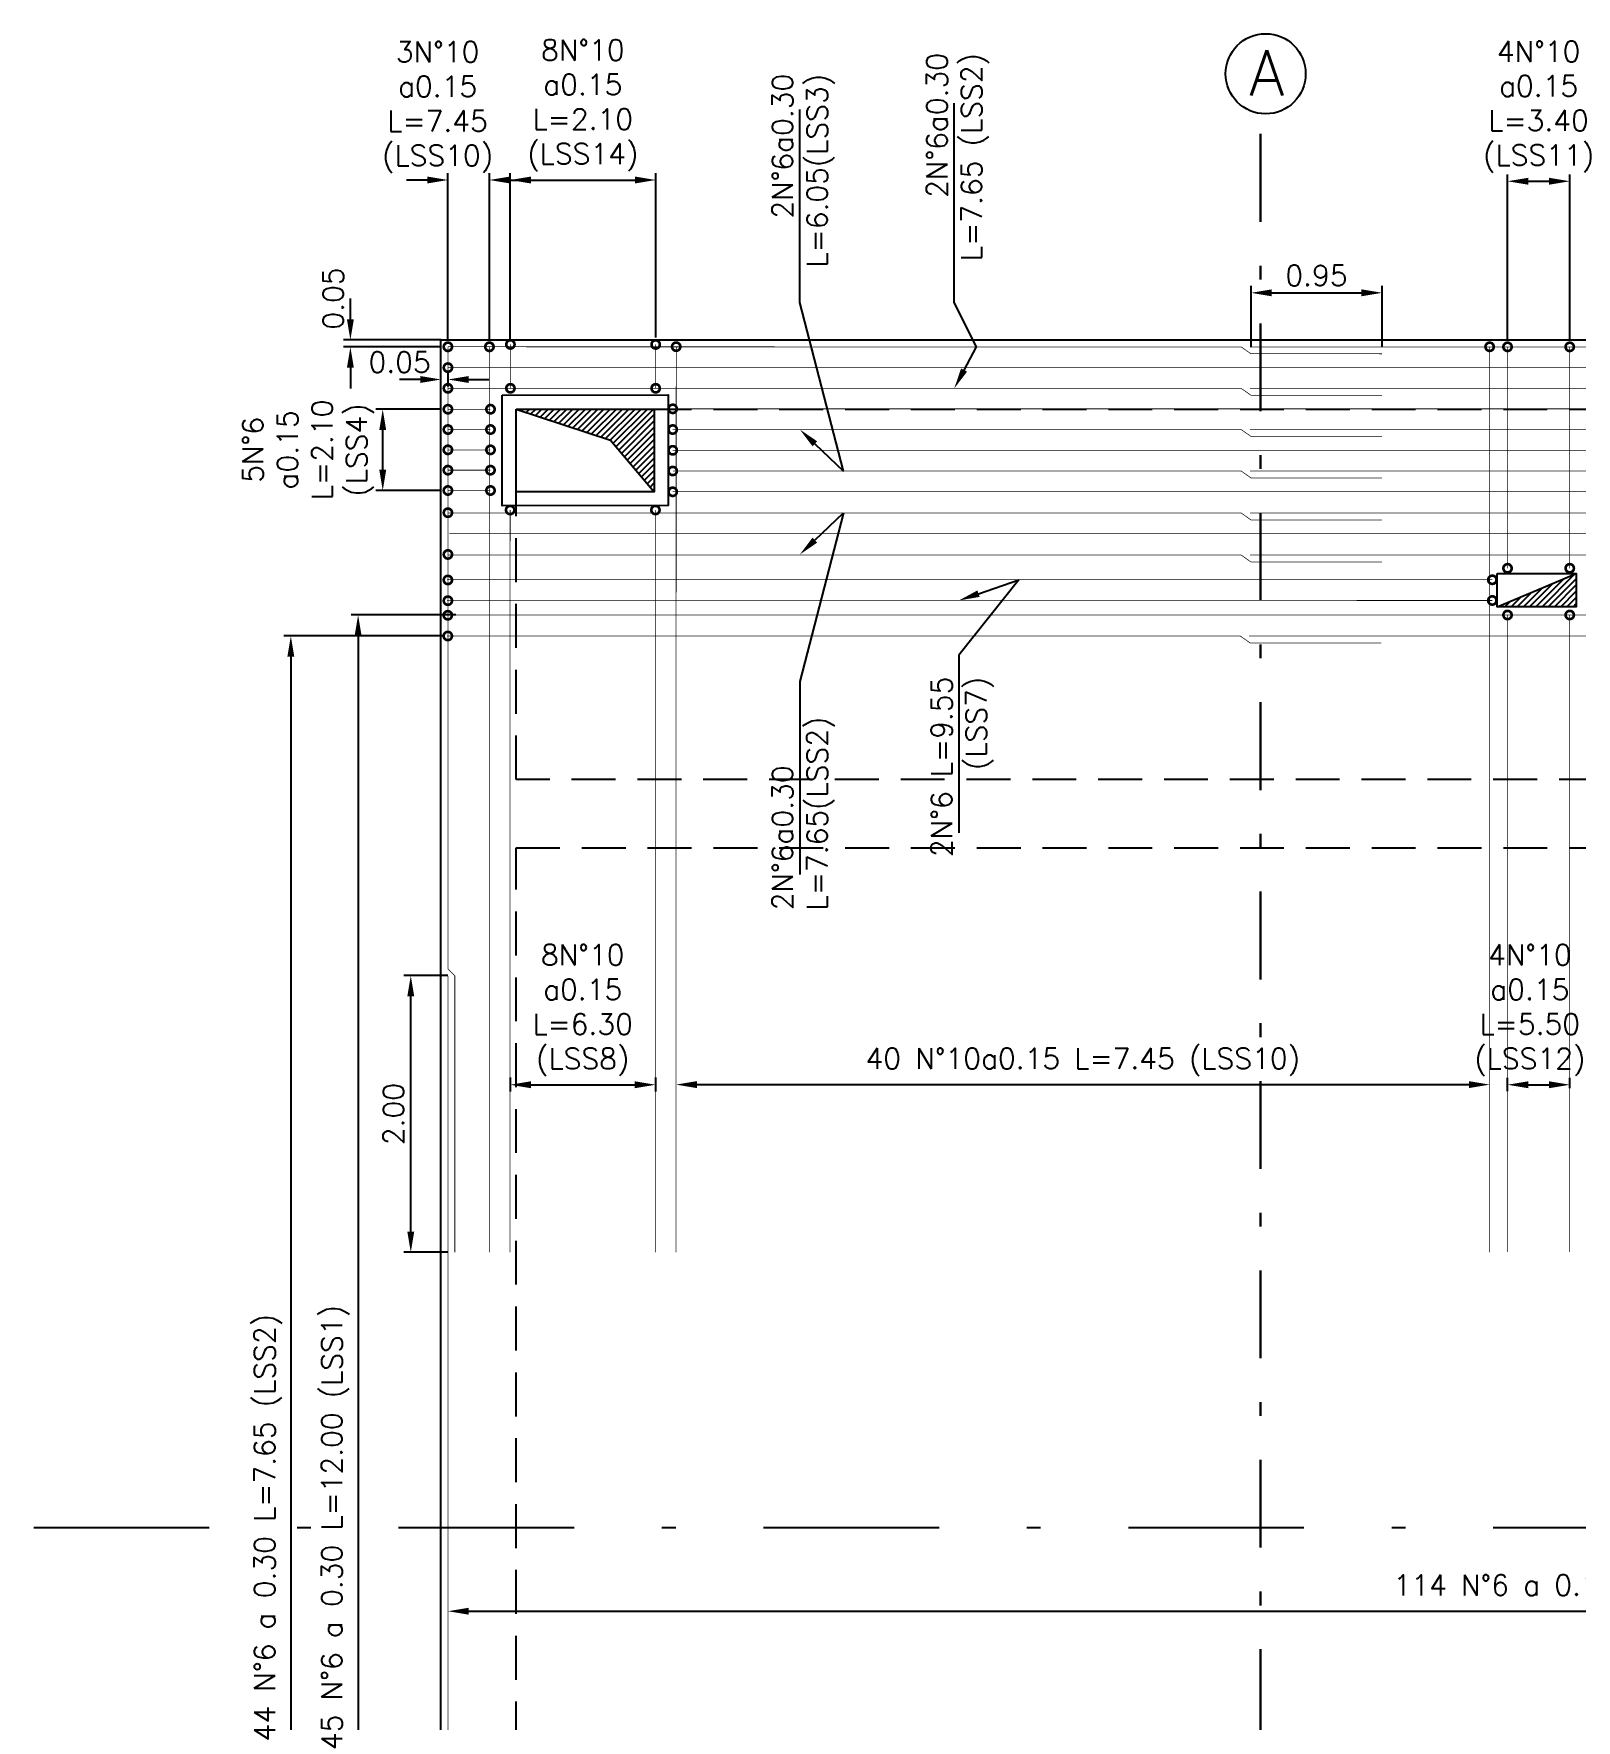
# Model space of a CAD drawing. Header units: metres. Extents: x 1080427 to 1081241, y 976768 to 977191.
# Drawn here: x 1080657.62 to 1080668.78, y 977038.03 to 977050.22 of the extents above; entities that cross this region are included whole.
import ezdxf
from ezdxf import colors
from ezdxf.entities.mleader import LeaderData, LeaderLine
from ezdxf.math import Vec2, Vec3

# ---------------------------------------------------------------- set-up
doc = ezdxf.new("R2010")
doc.units = ezdxf.units.M
doc.header["$LTSCALE"] = 25.4
doc.linetypes.add('DASHDOT', pattern=[1, 0.5, -0.25, 0, -0.25])
doc.linetypes.add('HIDDEN', pattern=[0.375, 0.25, -0.125])
for name, color, linetype in [('CIRCULOCONTRAP', 130, 'Continuous'), ('CONTRAPESO', 3, 'Continuous'), ('DIMCONTRAPESO', 1, 'Continuous'), ('EJE PUENTE', 41, 'DASHDOT'), ('PROY', 9, 'HIDDEN'), ('R175COTR', 7, 'Continuous'), ('REF', 6, 'Continuous')]:
    doc.layers.add(name, color=color, linetype=linetype)
for name, color, linetype, lineweight in [('COTA', 1, 'Continuous', 30), ('COTACIM', 20, 'Continuous', 5), ('EJECONTRAPESO', 41, 'DASHDOT', 30)]:
    doc.layers.add(name, color=color, linetype=linetype, lineweight=lineweight)
doc.styles.add('romans', font='romans.shx')
doc.dimstyles.new('Copy 75', dxfattribs={"dimtxt": 0.15, "dimasz": 0.15, "dimexe": 0.05, "dimexo": 0.05, "dimgap": 0.05, "dimtad": 1, "dimzin": 0, "dimdsep": 46, "dimtxsty": 'romans', "dimcen": 0.002, "dimclrd": 1, "dimclre": 1, "dimclrt": 3, "dimadec": 4, "dimazin": 0, "dimtfac": 1, "dimtofl": 0, "dimtmove": 1, "dimatfit": 3, "dimfxl": 1, "dimtolj": 1, "dimtzin": 0, "dimarcsym": 1})

# ---------------------------------------------------------------- blocks, each defined once
blk = doc.blocks.new('*D637')
at = {"layer": 'Defpoints', "color": 0, "transparency": 16777216}
for p in [(1080660.629, 977045.868), (1080659.484, 977032.97), (1080660.62, 977032.97)]:
    blk.add_point(p, dxfattribs=at)
at = {"layer": 'DIMCONTRAPESO', "color": 1, "lineweight": -2, "transparency": 16777216}
for p, q in [((1080660.579, 977045.868), (1080659.434, 977045.868)), ((1080659.484, 977045.718), (1080659.484, 977033.12)), ((1080660.57, 977032.97), (1080659.434, 977032.97))]:
    blk.add_line(p, q, dxfattribs=at)
at = {"layer": 'DIMCONTRAPESO', "color": 1, "transparency": 16777216}
for points in [[(1080659.459, 977045.718), (1080659.509, 977045.718), (1080659.484, 977045.868)], [(1080659.459, 977033.12), (1080659.509, 977033.12), (1080659.484, 977032.97)]]:
    blk.add_solid(points, dxfattribs=at)
at = {"layer": 'DIMCONTRAPESO', "color": 3, "transparency": 16777216, "insert": (1080659.32, 977039.419), "char_height": 0.15, "attachment_point": 5, "rotation": 90, "style": 'romans'}
blk.add_mtext('\\A1;44 N°6 a 0.30 L=7.65 (LSS2)', dxfattribs=at)
blk = doc.blocks.new('*D638')
at = {"layer": 'Defpoints', "color": 0, "transparency": 16777216}
for p in [(1080660.728, 977046.02), (1080659.971, 977032.82), (1080660.62, 977032.82)]:
    blk.add_point(p, dxfattribs=at)
at = {"layer": 'DIMCONTRAPESO', "color": 1, "lineweight": -2, "transparency": 16777216}
for p, q in [((1080660.678, 977046.02), (1080659.921, 977046.02)), ((1080659.971, 977045.87), (1080659.971, 977032.97)), ((1080660.57, 977032.82), (1080659.921, 977032.82))]:
    blk.add_line(p, q, dxfattribs=at)
at = {"layer": 'DIMCONTRAPESO', "color": 1, "transparency": 16777216}
for points in [[(1080659.946, 977045.87), (1080659.996, 977045.87), (1080659.971, 977046.02)], [(1080659.946, 977032.97), (1080659.996, 977032.97), (1080659.971, 977032.82)]]:
    blk.add_solid(points, dxfattribs=at)
at = {"layer": 'DIMCONTRAPESO', "color": 3, "transparency": 16777216, "insert": (1080659.806, 977039.42), "char_height": 0.15, "attachment_point": 5, "rotation": 90, "style": 'romans'}
blk.add_mtext('\\A1;45 N°6 a 0.30 L=12.00 (LSS1)', dxfattribs=at)
blk = doc.blocks.new('*D641')
at = {"layer": 'Defpoints', "color": 0, "transparency": 16777216}
for p in [(1080660.621, 977038.814), (1080677.523, 977038.814), (1080677.523, 977038.814)]:
    blk.add_point(p, dxfattribs=at)
at = {"layer": 'DIMCONTRAPESO', "color": 1, "lineweight": -2, "transparency": 16777216}
for p, q in [((1080660.771, 977038.814), (1080677.373, 977038.814)), ((1080660.621, 977038.764), (1080660.621, 977038.764))]:
    blk.add_line(p, q, dxfattribs=at)
at = {"layer": 'DIMCONTRAPESO', "color": 1, "transparency": 16777216}
for points in [[(1080660.771, 977038.839), (1080660.771, 977038.789), (1080660.621, 977038.814)], [(1080677.373, 977038.839), (1080677.373, 977038.789), (1080677.523, 977038.814)]]:
    blk.add_solid(points, dxfattribs=at)
at = {"layer": 'DIMCONTRAPESO', "color": 3, "transparency": 16777216, "insert": (1080669.072, 977038.978), "char_height": 0.15, "attachment_point": 5, "style": 'romans'}
blk.add_mtext('\\A1;114 N°6 a 0.15 L=8.00 (LSS9)', dxfattribs=at)
blk = doc.blocks.new('*D675')
at = {"layer": 'Defpoints', "color": 0, "transparency": 16777216}
for p in [(1080660.571, 977047.723), (1080660.571, 977047.723), (1080660.621, 977047.822)]:
    blk.add_point(p, dxfattribs=at)
at = {"layer": 'DIMCONTRAPESO', "color": 1, "lineweight": -2, "transparency": 16777216}
for p, q in [((1080660.421, 977047.723), (1080660.271, 977047.723)), ((1080660.621, 977047.772), (1080660.621, 977047.673)), ((1080660.771, 977047.723), (1080660.921, 977047.723))]:
    blk.add_line(p, q, dxfattribs=at)
at = {"layer": 'DIMCONTRAPESO', "color": 1, "transparency": 16777216}
for points in [[(1080660.421, 977047.748), (1080660.421, 977047.698), (1080660.571, 977047.723)], [(1080660.771, 977047.748), (1080660.771, 977047.698), (1080660.621, 977047.723)]]:
    blk.add_solid(points, dxfattribs=at)
at = {"layer": 'DIMCONTRAPESO', "color": 3, "transparency": 16777216, "insert": (1080660.271, 977047.848), "char_height": 0.15, "attachment_point": 5, "style": 'romans'}
blk.add_mtext('\\A1;0.05', dxfattribs=at)
blk = doc.blocks.new('*D677')
at = {"layer": 'Defpoints', "color": 0, "transparency": 16777216}
for p in [(1080660.352, 977043.411), (1080660.671, 977043.411), (1080660.671, 977041.41)]:
    blk.add_point(p, dxfattribs=at)
at = {"layer": 'DIMCONTRAPESO', "color": 1, "lineweight": -2, "transparency": 16777216}
for p, q in [((1080660.621, 977043.411), (1080660.302, 977043.411)), ((1080660.352, 977041.56), (1080660.352, 977043.261)), ((1080660.621, 977041.41), (1080660.302, 977041.41))]:
    blk.add_line(p, q, dxfattribs=at)
at = {"layer": 'DIMCONTRAPESO', "color": 1, "transparency": 16777216}
for points in [[(1080660.327, 977043.261), (1080660.377, 977043.261), (1080660.352, 977043.411)], [(1080660.327, 977041.56), (1080660.377, 977041.56), (1080660.352, 977041.41)]]:
    blk.add_solid(points, dxfattribs=at)
at = {"layer": 'DIMCONTRAPESO', "color": 3, "transparency": 16777216, "insert": (1080660.227, 977042.41), "char_height": 0.15, "attachment_point": 5, "rotation": 90, "style": 'romans'}
blk.add_mtext('\\A1;2.00', dxfattribs=at)
blk = doc.blocks.new('*D664')
at = {"layer": 'Defpoints', "color": 0, "transparency": 16777216}
for p in [(1080659.915, 977047.959), (1080660.621, 977048.009), (1080660.621, 977047.959)]:
    blk.add_point(p, dxfattribs=at)
at = {"layer": 'DIMCONTRAPESO', "color": 1, "lineweight": -2, "transparency": 16777216}
for p, q in [((1080659.915, 977048.159), (1080659.915, 977048.309)), ((1080660.571, 977048.009), (1080659.865, 977048.009)), ((1080660.571, 977047.959), (1080659.865, 977047.959)), ((1080659.915, 977047.809), (1080659.915, 977047.659))]:
    blk.add_line(p, q, dxfattribs=at)
at = {"layer": 'DIMCONTRAPESO', "color": 1, "transparency": 16777216}
for points in [[(1080659.89, 977048.159), (1080659.94, 977048.159), (1080659.915, 977048.009)], [(1080659.89, 977047.809), (1080659.94, 977047.809), (1080659.915, 977047.959)]]:
    blk.add_solid(points, dxfattribs=at)
at = {"layer": 'DIMCONTRAPESO', "color": 3, "transparency": 16777216, "insert": (1080659.79, 977048.309), "char_height": 0.15, "attachment_point": 5, "rotation": 90, "style": 'romans'}
blk.add_mtext('\\A1;0.05', dxfattribs=at)
blk = doc.blocks.new('*D665')
at = {"layer": 'Defpoints', "color": 0, "transparency": 16777216}
for p in [(1080662.124, 977049.166), (1080661.071, 977047.959), (1080662.124, 977047.977)]:
    blk.add_point(p, dxfattribs=at)
at = {"layer": 'DIMCONTRAPESO', "color": 1, "lineweight": -2, "transparency": 16777216}
for p, q in [((1080661.071, 977048.009), (1080661.071, 977049.216)), ((1080661.221, 977049.166), (1080661.974, 977049.166)), ((1080662.124, 977048.027), (1080662.124, 977049.216))]:
    blk.add_line(p, q, dxfattribs=at)
at = {"layer": 'DIMCONTRAPESO', "color": 1, "transparency": 16777216}
for points in [[(1080661.221, 977049.191), (1080661.221, 977049.141), (1080661.071, 977049.166)], [(1080661.974, 977049.191), (1080661.974, 977049.141), (1080662.124, 977049.166)]]:
    blk.add_solid(points, dxfattribs=at)
at = {"layer": 'DIMCONTRAPESO', "color": 3, "transparency": 16777216, "insert": (1080661.597, 977049.706), "char_height": 0.15, "attachment_point": 5, "style": 'romans'}
blk.add_mtext('\\A1;8N°10\\Pa0.15\\PL=2.10\\P(LSS14)', dxfattribs=at)
blk = doc.blocks.new('*D681')
at = {"layer": 'Defpoints', "color": 0, "transparency": 16777216}
for p in [(1080660.921, 977049.166), (1080660.621, 977047.959), (1080660.921, 977047.959)]:
    blk.add_point(p, dxfattribs=at)
at = {"layer": 'DIMCONTRAPESO', "color": 1, "lineweight": -2, "transparency": 16777216}
for p, q in [((1080660.471, 977049.166), (1080660.321, 977049.166)), ((1080660.621, 977048.009), (1080660.621, 977049.216)), ((1080660.921, 977048.009), (1080660.921, 977049.216)), ((1080661.071, 977049.166), (1080661.221, 977049.166))]:
    blk.add_line(p, q, dxfattribs=at)
at = {"layer": 'DIMCONTRAPESO', "color": 1, "transparency": 16777216}
for points in [[(1080660.471, 977049.191), (1080660.471, 977049.141), (1080660.621, 977049.166)], [(1080661.071, 977049.191), (1080661.071, 977049.141), (1080660.921, 977049.166)]]:
    blk.add_solid(points, dxfattribs=at)
at = {"layer": 'DIMCONTRAPESO', "color": 3, "transparency": 16777216, "insert": (1080660.546, 977049.693), "char_height": 0.15, "attachment_point": 5, "style": 'romans'}
blk.add_mtext('\\A1;3N°10\\Pa0.15\\PL=7.45\\P(LSS10)', dxfattribs=at)
blk = doc.blocks.new('*D666')
at = {"layer": 'Defpoints', "color": 0, "transparency": 16777216}
for p in [(1080661.071, 977042.725), (1080662.122, 977042.725), (1080662.122, 977042.622)]:
    blk.add_point(p, dxfattribs=at)
at = {"layer": 'DIMCONTRAPESO', "color": 1, "lineweight": -2, "transparency": 16777216}
for p, q in [((1080661.071, 977042.675), (1080661.071, 977042.572)), ((1080661.221, 977042.622), (1080661.972, 977042.622)), ((1080662.122, 977042.675), (1080662.122, 977042.572))]:
    blk.add_line(p, q, dxfattribs=at)
at = {"layer": 'DIMCONTRAPESO', "color": 1, "transparency": 16777216}
for points in [[(1080661.221, 977042.647), (1080661.221, 977042.597), (1080661.071, 977042.622)], [(1080661.972, 977042.647), (1080661.972, 977042.597), (1080662.122, 977042.622)]]:
    blk.add_solid(points, dxfattribs=at)
at = {"layer": 'DIMCONTRAPESO', "color": 3, "transparency": 16777216, "insert": (1080661.596, 977043.161), "char_height": 0.15, "attachment_point": 5, "style": 'romans'}
blk.add_mtext('\\A1;8N°10\\Pa0.15\\PL=6.30\\P(LSS8)', dxfattribs=at)
blk = doc.blocks.new('*D667')
at = {"layer": 'Defpoints', "color": 0, "transparency": 16777216}
for p in [(1080662.272, 977042.623), (1080668.157, 977042.623), (1080668.157, 977042.623)]:
    blk.add_point(p, dxfattribs=at)
at = {"layer": 'DIMCONTRAPESO', "color": 1, "lineweight": -2, "transparency": 16777216}
blk.add_line((1080662.422, 977042.623), (1080668.007, 977042.623), dxfattribs=at)
at = {"layer": 'DIMCONTRAPESO', "color": 1, "transparency": 16777216}
for points in [[(1080662.422, 977042.648), (1080662.422, 977042.598), (1080662.272, 977042.623)], [(1080668.007, 977042.648), (1080668.007, 977042.598), (1080668.157, 977042.623)]]:
    blk.add_solid(points, dxfattribs=at)
at = {"layer": 'DIMCONTRAPESO', "color": 3, "transparency": 16777216, "insert": (1080665.214, 977042.787), "char_height": 0.15, "attachment_point": 5, "style": 'romans'}
blk.add_mtext('\\A1;40 N°10a0.15 L=7.45 (LSS10)', dxfattribs=at)
blk = doc.blocks.new('*D668')
at = {"layer": 'Defpoints', "color": 0, "transparency": 16777216}
for p in [(1080668.737, 977049.157), (1080668.287, 977047.959), (1080668.737, 977047.959)]:
    blk.add_point(p, dxfattribs=at)
at = {"layer": 'DIMCONTRAPESO', "color": 1, "lineweight": -2, "transparency": 16777216}
for p, q in [((1080668.287, 977048.009), (1080668.287, 977049.207)), ((1080668.737, 977048.009), (1080668.737, 977049.207)), ((1080668.437, 977049.157), (1080668.587, 977049.157))]:
    blk.add_line(p, q, dxfattribs=at)
at = {"layer": 'DIMCONTRAPESO', "color": 1, "transparency": 16777216}
for points in [[(1080668.437, 977049.182), (1080668.437, 977049.132), (1080668.287, 977049.157)], [(1080668.587, 977049.182), (1080668.587, 977049.132), (1080668.737, 977049.157)]]:
    blk.add_solid(points, dxfattribs=at)
at = {"layer": 'DIMCONTRAPESO', "color": 3, "transparency": 16777216, "insert": (1080668.512, 977049.696), "char_height": 0.15, "attachment_point": 5, "style": 'romans'}
blk.add_mtext('\\A1;4N°10\\Pa0.15\\PL=3.40\\P(LSS11)', dxfattribs=at)
blk = doc.blocks.new('*D669')
at = {"layer": 'Defpoints', "color": 0, "transparency": 16777216}
for p in [(1080668.737, 977042.622), (1080668.287, 977042.525), (1080668.737, 977042.547)]:
    blk.add_point(p, dxfattribs=at)
at = {"layer": 'DIMCONTRAPESO', "color": 1, "lineweight": -2, "transparency": 16777216}
for p, q in [((1080668.287, 977042.575), (1080668.287, 977042.672)), ((1080668.437, 977042.622), (1080668.587, 977042.622)), ((1080668.737, 977042.597), (1080668.737, 977042.672))]:
    blk.add_line(p, q, dxfattribs=at)
at = {"layer": 'DIMCONTRAPESO', "color": 1, "transparency": 16777216}
for points in [[(1080668.437, 977042.647), (1080668.437, 977042.597), (1080668.287, 977042.622)], [(1080668.587, 977042.647), (1080668.587, 977042.597), (1080668.737, 977042.622)]]:
    blk.add_solid(points, dxfattribs=at)
at = {"layer": 'DIMCONTRAPESO', "color": 3, "transparency": 16777216, "insert": (1080668.448, 977043.161), "char_height": 0.15, "attachment_point": 5, "style": 'romans'}
blk.add_mtext('\\A1;4N°10\\Pa0.15\\PL=5.50\\P(LSS12)', dxfattribs=at)
blk = doc.blocks.new('*D633')
at = {"layer": 'Defpoints', "color": 0, "transparency": 16777216}
for p in [(1080660.149, 977047.508), (1080660.621, 977047.508), (1080660.621, 977046.92)]:
    blk.add_point(p, dxfattribs=at)
at = {"layer": 'DIMCONTRAPESO', "color": 1, "lineweight": -2, "transparency": 16777216}
for p, q in [((1080660.571, 977047.508), (1080660.099, 977047.508)), ((1080660.149, 977047.07), (1080660.149, 977047.358)), ((1080660.571, 977046.92), (1080660.099, 977046.92))]:
    blk.add_line(p, q, dxfattribs=at)
at = {"layer": 'DIMCONTRAPESO', "color": 1, "transparency": 16777216}
for points in [[(1080660.124, 977047.358), (1080660.174, 977047.358), (1080660.149, 977047.508)], [(1080660.124, 977047.07), (1080660.174, 977047.07), (1080660.149, 977046.92)]]:
    blk.add_solid(points, dxfattribs=at)
at = {"layer": 'DIMCONTRAPESO', "color": 3, "transparency": 16777216, "insert": (1080659.61, 977047.214), "char_height": 0.15, "attachment_point": 5, "rotation": 90, "style": 'romans'}
blk.add_mtext('\\A1;5N°6\\Pa0.15\\PL=2.10\\P(LSS4)', dxfattribs=at)
blk = doc.blocks.new('*D672')
at = {"layer": 'COTA', "color": 1, "lineweight": -2, "transparency": 16777216}
for p, q in [((1080666.431, 977047.959), (1080666.431, 977048.4)), ((1080666.581, 977048.35), (1080667.23, 977048.35)), ((1080667.38, 977047.959), (1080667.38, 977048.4))]:
    blk.add_line(p, q, dxfattribs=at)
at = {"layer": 'COTA', "color": 1, "transparency": 16777216}
for points in [[(1080666.581, 977048.375), (1080666.581, 977048.325), (1080666.431, 977048.35)], [(1080667.23, 977048.375), (1080667.23, 977048.325), (1080667.38, 977048.35)]]:
    blk.add_solid(points, dxfattribs=at)
at = {"layer": 'Defpoints', "color": 0, "transparency": 16777216}
for p in [(1080667.38, 977048.35), (1080666.431, 977047.909), (1080667.38, 977047.909)]:
    blk.add_point(p, dxfattribs=at)
at = {"layer": 'COTA', "color": 3, "transparency": 16777216, "insert": (1080666.905, 977048.475), "char_height": 0.15, "attachment_point": 5, "style": 'romans'}
blk.add_mtext('\\A1;0.95', dxfattribs=at)

msp = doc.modelspace()

# ---------------------------------------------------------------- hatches: boundary and pattern name
at = {"layer": 'DIMCONTRAPESO'}
h = msp.add_hatch(dxfattribs=at)
h.set_pattern_fill('ANSI31', color=9, scale=0.01)
h.set_pattern_definition([(45, (0, 0), (-0.0224506403027, 0.0224506403027), [])])
h.paths.add_polyline_path([(1080661.797339, 977047.283143), (1080662.11313, 977046.909603), (1080662.11313, 977047.509603), (1080661.113263, 977047.509603)])
h = msp.add_hatch(dxfattribs=at)
h.set_pattern_fill('ANSI31', color=9, scale=0.01)
h.set_pattern_definition([(45, (7.070822, -14.751402), (-0.0224506403027, 0.0224506403027), [])])
h.paths.add_polyline_path([(1080668.784085, 977046.079619), (1080668.212405, 977046.079619), (1080668.498245, 977046.199619), (1080668.784085, 977046.319619)])

# ---------------------------------------------------------------- linework, layer by layer
at = {"layer": 'CIRCULOCONTRAP'}
msp.add_circle((1080666.536654, 977049.934356), 0.289667, dxfattribs=at)
at = {"layer": 'CONTRAPESO'}
for points in [[(1080660.570532, 977048.00955), (1080677.573263, 977048.00955), (1080677.573263, 977030.827608), (1080660.570532, 977030.828608)], [(1080661.013263, 977047.609603), (1080662.213187, 977047.611606), (1080662.213187, 977046.811606), (1080661.013263, 977046.809603)], [(1080661.113263, 977047.509603), (1080662.11313, 977047.509603), (1080662.11313, 977046.909603), (1080661.113263, 977046.909603)], [(1080668.212405, 977046.319619), (1080668.784085, 977046.319619), (1080668.784085, 977046.079619), (1080668.212405, 977046.079619)]]:
    msp.add_lwpolyline(points, close=True, dxfattribs=at)
at = {"layer": 'DIMCONTRAPESO', "color": 2}
for points in [[(1080661.113263, 977047.509603), (1080661.797339, 977047.283143), (1080662.11313, 977046.909603)], [(1080668.212405, 977046.079345), (1080668.498245, 977046.199345), (1080668.784085, 977046.319345)]]:
    msp.add_lwpolyline(points, dxfattribs=at)
at = {"layer": 'EJE PUENTE', "ltscale": 0.1}
msp.add_lwpolyline([(1080657.623936, 977039.41891), (1080787.827968, 977039.41891)], dxfattribs=at)
at = {"layer": 'EJECONTRAPESO', "ltscale": 0.05}
msp.add_lwpolyline([(1080666.500507, 977049.498915), (1080666.500507, 977030.445989)], dxfattribs=at)
at = {"layer": 'PROY', "color": 252, "ltscale": 0.05}
msp.add_lwpolyline([(1080677.073263, 977044.829603), (1080677.073263, 977044.829603), (1080661.113263, 977044.829603), (1080661.113263, 977047.509603), (1080677.073263, 977047.509603), (1080677.073263, 977044.829603)], dxfattribs=at)
msp.add_lwpolyline([(1080661.113263, 977034.508608), (1080661.113263, 977044.334456), (1080677.073263, 977044.334456), (1080677.073263, 977034.508608)], close=True, dxfattribs=at)
at = {"layer": 'REF', "ltscale": 0.1, "const_width": 0.06}
for points in [[(1080660.611007, 977047.959833, 1), (1080660.630057, 977047.959833, 1)], [(1080660.611009, 977047.959497, 1), (1080660.630059, 977047.959497, 1)], [(1080660.911436, 977047.959833, 1), (1080660.930486, 977047.959833, 1)], [(1080660.911437, 977047.959497, 1), (1080660.930487, 977047.959497, 1)], [(1080661.063209, 977047.976663, -1), (1080661.082259, 977047.976663, -1)], [(1080662.114274, 977047.976663, -1), (1080662.133324, 977047.976663, -1)], [(1080662.262606, 977047.960493, 1), (1080662.281656, 977047.960493, 1)], [(1080668.147713, 977047.959805, 1), (1080668.166763, 977047.959805, 1)], [(1080668.27743, 977047.959183, 1), (1080668.29648, 977047.959183, 1)], [(1080668.72743, 977047.959183, 1), (1080668.74648, 977047.959183, 1)], [(1080660.630059, 977047.809132, -1), (1080660.611009, 977047.809132, -1)], [(1080660.611009, 977047.659497, 1), (1080660.630059, 977047.659497, 1)], [(1080661.063247, 977047.659449, -1), (1080661.082297, 977047.659449, -1)], [(1080662.114284, 977047.6594, -1), (1080662.133334, 977047.6594, -1)], [(1080660.611009, 977047.508085, 1), (1080660.630059, 977047.508085, 1)], [(1080660.919081, 977047.508085, 1), (1080660.938131, 977047.508085, 1)], [(1080662.237523, 977047.510877, 1), (1080662.256573, 977047.510877, 1)], [(1080660.611009, 977047.361154, 1), (1080660.630059, 977047.361154, 1)], [(1080660.919081, 977047.361154, 1), (1080660.938131, 977047.361154, 1)], [(1080662.237523, 977047.361241, 1), (1080662.256573, 977047.361241, 1)], [(1080660.611009, 977047.214223, 1), (1080660.630059, 977047.214223, 1)], [(1080660.919081, 977047.214223, 1), (1080660.938131, 977047.214223, 1)], [(1080662.237523, 977047.210877, 1), (1080662.256573, 977047.210877, 1)], [(1080660.611009, 977047.067292, 1), (1080660.630059, 977047.067292, 1)], [(1080660.919081, 977047.067292, 1), (1080660.938131, 977047.067292, 1)], [(1080662.237523, 977047.061241, 1), (1080662.256573, 977047.061241, 1)], [(1080660.611009, 977046.920361, 1), (1080660.630059, 977046.920361, 1)], [(1080660.919081, 977046.920361, 1), (1080660.938131, 977046.920361, 1)], [(1080662.237523, 977046.910877, 1), (1080662.256573, 977046.910877, 1)], [(1080660.611009, 977046.759497, 1), (1080660.630059, 977046.759497, 1)], [(1080661.061312, 977046.779052, 1), (1080661.080362, 977046.779052, 1)], [(1080662.112376, 977046.779052, 1), (1080662.131426, 977046.779052, 1)], [(1080660.611009, 977046.457664, 1), (1080660.630059, 977046.457664, 1)], [(1080668.27743, 977046.35781, 1), (1080668.29648, 977046.35781, 1)], [(1080668.72743, 977046.35781, 1), (1080668.74648, 977046.35781, 1)], [(1080660.610945, 977046.273236, 1), (1080660.629995, 977046.273236, 1)], [(1080668.167391, 977046.274595, 1), (1080668.186441, 977046.274595, 1)], [(1080660.610945, 977046.123236, 1), (1080660.629995, 977046.123236, 1)], [(1080668.167391, 977046.124595, 1), (1080668.186441, 977046.124595, 1)], [(1080660.610281, 977046.01772, 1), (1080660.629331, 977046.01772, 1)], [(1080668.27743, 977046.01973, 1), (1080668.29648, 977046.01973, 1)], [(1080668.72743, 977046.01973, 1), (1080668.74648, 977046.01973, 1)], [(1080660.610221, 977045.868033, 1), (1080660.629271, 977045.868033, 1)]]:
    msp.add_lwpolyline(points, format="xyb", close=True, dxfattribs=at)
at = {"layer": 'REF', "ltscale": 0.1, "const_width": 0.005}
for points in [[(1080660.670626, 977041.409671), (1080660.670626, 977043.410668), (1080660.620532, 977043.460564), (1080660.621066, 977047.959833)], [(1080667.379525, 977047.908805), (1080666.430734, 977047.909022), (1080666.359841, 977047.958928), (1080660.620534, 977047.959497)], [(1080660.920443, 977041.409338), (1080660.920443, 977043.410335), (1080660.920532, 977043.460226), (1080660.921066, 977047.959494)], [(1080661.072839, 977047.976663), (1080661.072877, 977047.6594)], [(1080662.123904, 977047.976663), (1080662.123942, 977047.659416)], [(1080662.271508, 977041.409306), (1080662.271508, 977043.410303), (1080662.271597, 977043.460193), (1080662.27213, 977047.959462)], [(1080666.423264, 977047.958931), (1080677.523265, 977047.958929)], [(1080668.156616, 977041.409338), (1080668.156616, 977043.410335), (1080668.156705, 977043.460226), (1080668.157238, 977047.959494)], [(1080668.286955, 977046.35781), (1080668.286955, 977047.958929)], [(1080668.736955, 977046.35781), (1080668.736955, 977047.958929)], [(1080671.720532, 977047.807662), (1080660.621049, 977047.807665)], [(1080667.379525, 977047.608805), (1080666.430734, 977047.609022), (1080666.359841, 977047.658928), (1080660.620534, 977047.659497)], [(1080666.423264, 977047.658931), (1080677.523265, 977047.658929)], [(1080660.620534, 977047.508085), (1080660.928606, 977047.508085)], [(1080673.347048, 977047.510875), (1080662.247048, 977047.510877)], [(1080660.620534, 977047.361154), (1080660.928606, 977047.361154)], [(1080667.379525, 977047.311117), (1080666.430734, 977047.311334), (1080666.359841, 977047.361241), (1080662.247048, 977047.361241)], [(1080666.423263, 977047.361241), (1080677.523265, 977047.361239)], [(1080660.620534, 977047.214223), (1080660.928606, 977047.214223)], [(1080673.347048, 977047.210875), (1080662.247048, 977047.210877)], [(1080660.620534, 977047.067292), (1080660.928606, 977047.067292)], [(1080667.379525, 977047.011117), (1080666.430734, 977047.011334), (1080666.359841, 977047.061241), (1080662.24872, 977047.061241)], [(1080666.423263, 977047.061241), (1080677.523265, 977047.061239)], [(1080660.620534, 977046.920361), (1080660.928606, 977046.920361)], [(1080673.347048, 977046.910875), (1080662.247048, 977046.910877)], [(1080667.379525, 977046.707175), (1080666.430733, 977046.707392), (1080666.359841, 977046.757298), (1080660.620534, 977046.757867)], [(1080661.070443, 977041.409338), (1080661.070443, 977043.410335), (1080661.070532, 977043.460226), (1080661.070942, 977046.779052)], [(1080662.121508, 977041.409322), (1080662.121508, 977043.410319), (1080662.121597, 977043.460209), (1080662.122007, 977046.779052)], [(1080666.423263, 977046.757298), (1080677.523264, 977046.757296)], [(1080671.720532, 977046.607466), (1080660.630986, 977046.607468)], [(1080667.379525, 977046.403037), (1080666.430733, 977046.403254), (1080666.359841, 977046.45316), (1080660.620534, 977046.45373)], [(1080666.423263, 977046.45316), (1080677.523264, 977046.453158)], [(1080660.614999, 977046.275162), (1080668.176916, 977046.274595)], [(1080660.614999, 977046.125162), (1080668.176916, 977046.124595)], [(1080671.720532, 977046.01996), (1080660.614272, 977046.019962)], [(1080668.286955, 977046.01973), (1080668.286955, 977041.412632)], [(1080668.736955, 977046.01973), (1080668.736955, 977041.412632)], [(1080667.373263, 977045.817335), (1080666.424472, 977045.817552), (1080666.353579, 977045.867459), (1080660.614272, 977045.868028)], [(1080666.417001, 977045.867461), (1080677.517003, 977045.867459)], [(1080660.620532, 977043.407762), (1080660.620532, 977035.460668)]]:
    msp.add_lwpolyline(points, dxfattribs=at)

# ---------------------------------------------------------------- texts
at = {"layer": 'R175COTR', "insert": (1080666.419043, 977050.106198, 308.056641), "char_height": 0.33, "width": 0.41500103, "attachment_point": 1, "rotation": 359.9999637, "style": 'romans'}
msp.add_mtext('{\\C0;A}', dxfattribs=at)

# ---------------------------------------------------------------- dimensions: what is measured, and where the dimension line sits
at = {"layer": 'COTA', "color": 2}
dim = msp.add_linear_dim(base=(1080667.379525, 977048.349594), p1=(1080666.430734, 977047.909022), p2=(1080667.379525, 977047.908805), dimstyle='Copy 75', dxfattribs=at)
dim.commit()
dim.dimension.update_dxf_attribs({"geometry": '*D672', "text_midpoint": (1080666.90513, 977048.474594)})
at = {"layer": 'DIMCONTRAPESO', "color": 2}
for base, p1, p2, text, picture, middle in [((1080660.921066, 977049.166392), (1080660.620532, 977047.959494), (1080660.921066, 977047.959494), '3N°10\\Pa0.15\\PL=7.45\\P(LSS10)', '*D681', (1080660.545532, 977049.153892)), ((1080662.123799, 977049.166392), (1080661.070961, 977047.959446), (1080662.123799, 977047.976663), '8N°10\\Pa0.15\\PL=2.10\\P(LSS14)', '*D665', (1080661.59738, 977049.166392)), ((1080668.736955, 977049.156804), (1080668.286955, 977047.958931), (1080668.736955, 977047.959183), '4N°10\\Pa0.15\\PL=3.40\\P(LSS11)', '*D668', (1080668.511955, 977049.156804)), ((1080662.121508, 977042.621798), (1080661.070961, 977042.724679), (1080662.121508, 977042.724711), '8N°10\\Pa0.15\\PL=6.30\\P(LSS8)', '*D666', (1080661.596234, 977042.621798)), ((1080668.736955, 977042.621798), (1080668.286955, 977042.525263), (1080668.736955, 977042.547499), '4N°10\\Pa0.15\\PL=5.50\\P(LSS12)', '*D669', (1080668.448247, 977042.621798))]:
    dim = msp.add_linear_dim(base=base, p1=p1, p2=p2, text=text, dimstyle='Copy 75', dxfattribs=at)
    dim.commit()
    dim.dimension.update_dxf_attribs({"geometry": picture, "text_midpoint": middle, "dimtype": 160})
dim = msp.add_linear_dim(base=(1080659.914751, 977047.959214), p1=(1080660.621298, 977048.009214), p2=(1080660.621293, 977047.959214), angle=270, dimstyle='Copy 75', dxfattribs=at)
dim.commit()
dim.dimension.update_dxf_attribs({"geometry": '*D664', "text_midpoint": (1080659.914751, 977048.309214), "dimtype": 160})
dim = msp.add_linear_dim(base=(1080660.570532, 977047.722631), p1=(1080660.621049, 977047.821973), p2=(1080660.570532, 977047.722631), dimstyle='Copy 75', dxfattribs=at)
dim.commit()
dim.dimension.update_dxf_attribs({"geometry": '*D675', "text_midpoint": (1080660.270532, 977047.722631), "dimtype": 160})
dim = msp.add_linear_dim(base=(1080660.149453, 977047.508085), p1=(1080660.620954, 977046.920361), p2=(1080660.620534, 977047.508085), angle=270, text='5N°6\\Pa0.15\\PL=2.10\\P(LSS4)', dimstyle='Copy 75', dxfattribs=at)
dim.commit()
dim.dimension.update_dxf_attribs({"geometry": '*D633', "text_midpoint": (1080660.149453, 977047.214223), "dimtype": 160})
for base, p1, p2, text, picture, middle in [((1080659.970515, 977032.820099), (1080660.728233, 977046.019962), (1080660.619806, 977032.820099), '45 N°6 a 0.30 L=12.00 (LSS1)', '*D638', (1080659.806229, 977039.420031)), ((1080659.484388, 977032.969787), (1080660.629271, 977045.868033), (1080660.619746, 977032.969787), '44 N°6 a 0.30 L=7.65 (LSS2)', '*D637', (1080659.320102, 977039.41891))]:
    dim = msp.add_linear_dim(base=base, p1=p1, p2=p2, angle=90, text=text, dimstyle='Copy 75', dxfattribs=at)
    dim.commit()
    dim.dimension.update_dxf_attribs({"geometry": picture, "text_midpoint": middle})
dim = msp.add_linear_dim(base=(1080660.352044, 977043.410668), p1=(1080660.670626, 977041.409671), p2=(1080660.670626, 977043.410668), angle=90, dimstyle='Copy 75', dxfattribs=at)
dim.commit()
dim.dimension.update_dxf_attribs({"geometry": '*D677', "text_midpoint": (1080660.227044, 977042.410169)})
for base, p1, p2, text, picture, middle in [((1080668.156616, 977042.62272), (1080662.271508, 977042.62272), (1080668.156616, 977042.62272), '40 N°10a0.15 L=7.45 (LSS10)', '*D667', (1080665.214062, 977042.787005)), ((1080677.523263, 977038.813749), (1080660.620532, 977038.814437), (1080677.523263, 977038.813749), '114 N°6 a 0.15 L=8.00 (LSS9)', '*D641', (1080669.071898, 977038.978035))]:
    dim = msp.add_linear_dim(base=base, p1=p1, p2=p2, text=text, dimstyle='Copy 75', dxfattribs=at)
    dim.commit()
    dim.dimension.update_dxf_attribs({"geometry": picture, "text_midpoint": middle})

# ---------------------------------------------------------------- leaders
at = {"layer": 'COTACIM'}
ml = msp.add_multileader_mtext('Standard', dxfattribs=at)
ml.set_content('2N°6a0.30\\PL=7.65 (LSS2)', color=3, style='romans')
ml.set_leader_properties(color=256)
ml.build(insert=Vec2(0, 0))
ml.multileader.update_dxf_attribs({"text_left_attachment_type": 6, "text_right_attachment_type": 6, "dogleg_length": 0.15602, "arrow_head_size": 0.15})
ctx = ml.context
ctx.base_point, ctx.char_height, ctx.arrow_head_size, ctx.landing_gap_size, ctx.plane_origin, ctx.plane_x_axis, ctx.plane_y_axis = Vec3(1080664.284338, 977048.435044), 0.15, 0.15, 0, Vec3(1080665.315278, 977050.48648), Vec3(0, 1), Vec3(-1, 0)
ctx.left_attachment, ctx.right_attachment, ctx.text_align_type = 6, 6, 2
notes = []
notes.append((ctx, [(1, (1, 1, 0), (1080664.284338, 977048.279025), (0, 1), 0.15602, [(1, [(1080664.284323, 977047.659134), (1080664.444948, 977047.959118)], 0, [])])]))
ctx.mtext.insert, ctx.mtext.text_direction, ctx.mtext.rotation, ctx.mtext.alignment, ctx.mtext.flow_direction = Vec3(1080664.084338, 977050.085044), Vec3(0, 1), 1.570796327, 3, 5
ml = msp.add_multileader_mtext('Standard', dxfattribs=at)
ml.set_content('2N°6a0.30 \\PL=6.05(LSS3)', color=3, style='romans')
ml.set_leader_properties(color=256)
ml.build(insert=Vec2(0, 0))
ml.multileader.update_dxf_attribs({"text_left_attachment_type": 6, "text_right_attachment_type": 6, "dogleg_length": 0.15602, "arrow_head_size": 0.15})
ctx = ml.context
ctx.base_point, ctx.char_height, ctx.arrow_head_size, ctx.landing_gap_size, ctx.plane_origin, ctx.plane_x_axis, ctx.plane_y_axis = Vec3(1080663.167144, 977048.435044), 0.15, 0.15, 0, Vec3(1080664.198084, 977050.48648), Vec3(0, 1), Vec3(-1, 0)
ctx.left_attachment, ctx.right_attachment, ctx.text_align_type = 6, 6, 2
notes.append((ctx, [(1, (1, 1, 0), (1080663.167144, 977048.279025), (0, 1), 0.15602, [(1, [(1080663.166878, 977047.361241), (1080663.482139, 977047.061241)], 0, [])])]))
ctx.mtext.insert, ctx.mtext.text_direction, ctx.mtext.rotation, ctx.mtext.width, ctx.mtext.alignment, ctx.mtext.flow_direction = Vec3(1080662.967144, 977049.935044), Vec3(0, 1), 1.570796327, 4.21276413, 3, 5
ml = msp.add_multileader_mtext('Standard', dxfattribs=at)
ml.set_content('2N°6a0.30 \\PL=7.65(LSS2)', color=3, style='romans')
ml.set_leader_properties(color=256)
ml.build(insert=Vec2(0, 0))
ml.multileader.update_dxf_attribs({"text_left_attachment_type": 6, "text_right_attachment_type": 6, "dogleg_length": 0.15602, "arrow_head_size": 0.15})
ctx = ml.context
ctx.base_point, ctx.char_height, ctx.arrow_head_size, ctx.landing_gap_size, ctx.plane_origin, ctx.plane_x_axis, ctx.plane_y_axis = Vec3(1080663.167075, 977043.88378), 0.15, 0.15, 0, Vec3(1080664.198015, 977043.332344), Vec3(0, 1), Vec3(-1, 0)
ctx.left_attachment, ctx.right_attachment = 6, 6
notes.append((ctx, [(1, (1, 1, 0), (1080663.167075, 977045.5398), (0, -1), 0.15602, [(1, [(1080663.166809, 977046.457584), (1080663.48207, 977046.757584)], 0, [])])]))
ctx.mtext.insert, ctx.mtext.text_direction, ctx.mtext.rotation, ctx.mtext.width, ctx.mtext.flow_direction = Vec3(1080662.967075, 977043.88378), Vec3(0, 1), 1.570796327, 4.21276413, 5
ml = msp.add_multileader_mtext('Standard', dxfattribs=at)
ml.set_content('2N°6 L=9.55\\P(LSS7)', color=3, style='romans')
ml.set_leader_properties(color=256)
ml.build(insert=Vec2(0, 0))
ml.multileader.update_dxf_attribs({"text_left_attachment_type": 6, "text_right_attachment_type": 6, "dogleg_length": 0.15602, "arrow_head_size": 0.15})
ctx = ml.context
ctx.base_point, ctx.char_height, ctx.arrow_head_size, ctx.landing_gap_size, ctx.plane_origin, ctx.plane_x_axis, ctx.plane_y_axis = Vec3(1080664.317824, 977044.152279), 0.15, 0.15, 0, Vec3(1080665.450365, 977045.661459), Vec3(0, 1), Vec3(-1, 0)
ctx.left_attachment, ctx.right_attachment, ctx.text_align_type = 6, 6, 2
notes.append((ctx, [(0, (1, 1, 0), (1080664.317824, 977045.729728), (0, -1), 0.15602, [(1, [(1080664.317816, 977046.124886), (1080664.751228, 977046.274854)], 0, [])])]))
ctx.mtext.insert, ctx.mtext.text_direction, ctx.mtext.rotation, ctx.mtext.width, ctx.mtext.alignment, ctx.mtext.flow_direction = Vec3(1080664.117824, 977045.573708), Vec3(0, 1), 1.570796327, 2.37031688, 3, 5
for ctx, leaders in notes:
    for number, flags, end, landing, length, lines in leaders:
        leader = LeaderData()
        leader.index, (leader.has_last_leader_line, leader.has_dogleg_vector, leader.attachment_direction) = number, flags
        leader.last_leader_point, leader.dogleg_vector, leader.dogleg_length = Vec3(end), Vec3(landing), length
        for number, points, colour, breaks in lines:
            line = LeaderLine()
            line.index, line.vertices, line.color, line.breaks = number, Vec3.list(points), colors.encode_raw_color(colour), breaks
            leader.lines.append(line)
        ctx.leaders.append(leader)

doc.saveas('drawing.dxf')
